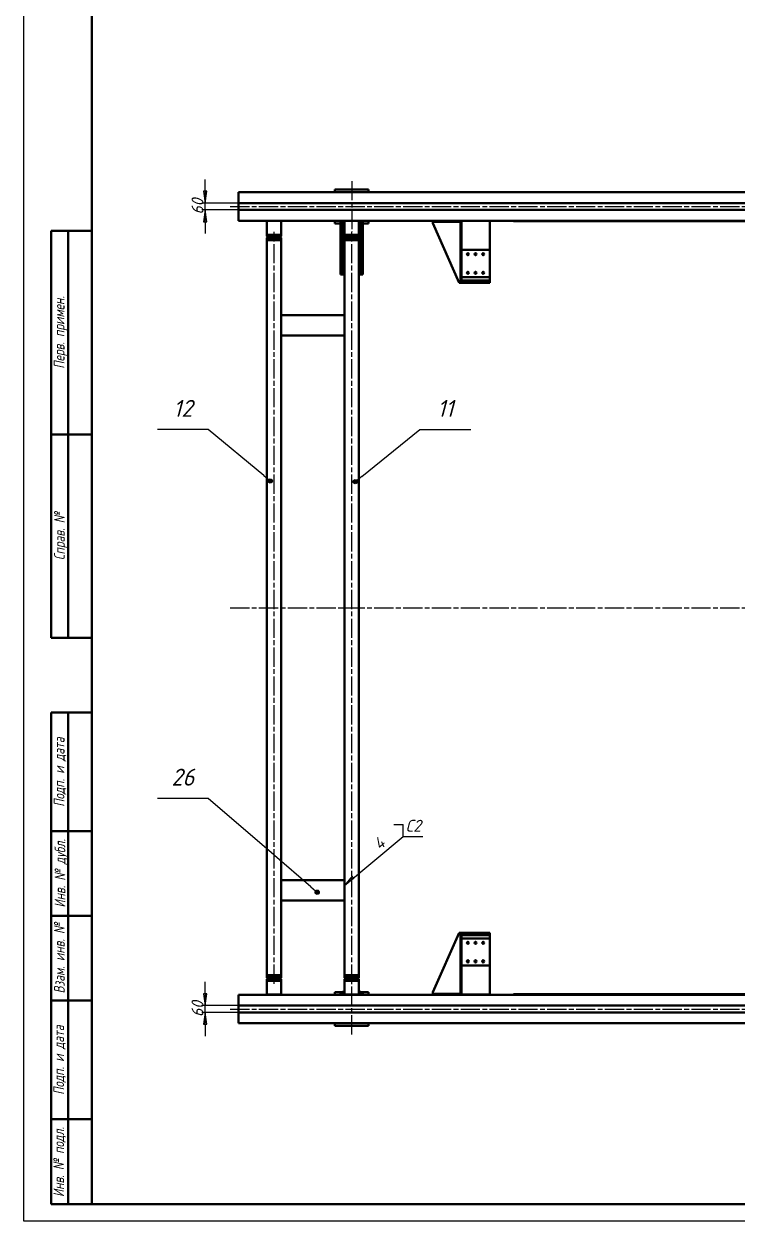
# Model space of a CAD drawing. Header units: millimetres. Extents: x 0 to 25230, y 0 to 17820.
# Drawn here: x 0 to 6308, y 0 to 10591 of the extents above; entities that cross this region are included whole.
import ezdxf
from ezdxf.enums import TextEntityAlignment as Align

# ---------------------------------------------------------------- set-up
doc = ezdxf.new("R2010")
doc.units = ezdxf.units.MM
doc.header["$LTSCALE"] = 30
doc.linetypes.add('CHAIN', pattern=[0.7087, 0.4724, -0.0591, 0.1181, -0.0591])
for name, color, linetype, lineweight in [('Видимый контур (ГОСТ)', 7, 'Continuous', 50), ('Кромка (ГОСТ)', 7, 'Continuous', 50), ('Обозначение (ГОСТ)', 7, 'Continuous', 25), ('Осевая линия (ГОСТ)', 7, 'Continuous', 25), ('Размер (ГОСТ)', 7, 'Continuous', 25), ('Эскизная геометрия (ГОСТ)', 7, 'Continuous', 50)]:
    doc.layers.add(name, color=color, linetype=linetype, lineweight=lineweight)
doc.styles.add('Альтернативный текст (ГОСТ)', font='arial.ttf', dxfattribs={"width": 0.8})
doc.styles.add('Обычный текст (ГОСТ)', font='GOST Common Italic.ttf')
doc.styles.add('Стиль текста112', font='GOST Common Italic.ttf', dxfattribs={"width": 0.8})
doc.styles.add('Стиль текста144', font='GOST Common Italic.ttf')
doc.styles.add('Увеличенный текст (ГОСТ)', font='GOST Common Italic.ttf')
doc.dimstyles.new('Диаметр (ГОСТ)$7', dxfattribs={"dimscale": 30, "dimtxt": 3.5, "dimasz": 3.5, "dimexe": 1, "dimexo": 0, "dimgap": 0.5, "dimtad": 1, "dimrnd": 1e-08, "dimtxsty": 'Обычный текст (ГОСТ)', "dimblk": 'Filled-1', "dimcen": 0.09, "dimdle": 15, "dimclrd": 256, "dimclre": 256, "dimclrt": 256, "dimazin": 2, "dimtfac": 0.714286, "dimtdec": 3, "dimtmove": 0, "dimatfit": 3, "dimfxl": 1, "dimtolj": 1, "dimlwd": -1, "dimlwe": 25, "dimarcsym": 0})
doc.dimstyles.new('Обычный (ГОСТ)', dxfattribs={"dimscale": 30, "dimtxt": 3.5, "dimasz": 3.5, "dimexe": 1, "dimexo": 0, "dimgap": 0.5, "dimtad": 1, "dimrnd": 1e-08, "dimtxsty": 'Обычный текст (ГОСТ)', "dimblk": 'Filled-1', "dimcen": 0.09, "dimdle": 15, "dimclrd": 256, "dimclre": 256, "dimclrt": 256, "dimazin": 2, "dimtfac": 0.714286, "dimtdec": 3, "dimtmove": 0, "dimatfit": 3, "dimfxl": 1, "dimtolj": 1, "dimlwd": 25, "dimlwe": 25, "dimarcsym": 0})

# ---------------------------------------------------------------- blocks, each defined once
blk = doc.blocks.new('ГОСТ - Доп. графы 1')
at = {"layer": 'Эскизная геометрия (ГОСТ)'}
for p, q in [((-12, 0), (-12, 145)), ((-12, 145), (0, 145)), ((-7, 145), (-7, 0)), ((-12, 110), (-7, 110)), ((-7, 110), (0, 110)), ((-12, 85), (-7, 85)), ((-7, 85), (0, 85)), ((-12, 60), (-7, 60)), ((-7, 60), (0, 60)), ((-12, 25), (-7, 25)), ((-7, 25), (0, 25)), ((0, 0), (-12, 0))]:
    blk.add_line(p, q, dxfattribs=at)
at = {"layer": 'Обозначение (ГОСТ)', "char_height": 3.17, "attachment_point": 5, "rotation": 90, "style": 'Альтернативный текст (ГОСТ)'}
for s, insert, width in [('\\fGOST Common|b0|i1;{\\H3.1700;Подп. и дата}', (-9.37, 127.41), 34.7679), ('\\fGOST Common|b0|i1;{\\H3.1700;Инв. № дубл.}', (-8.95, 97.55), 24.8438), ('\\fGOST Common|b0|i1;{\\H3.1700;Взам. инв. №}', (-9.58, 72.53), 24.8669), ('\\fGOST Common|b0|i1;{\\H3.1700;Подп. и дата}', (-9.5, 42.47), 35.1486), ('\\fGOST Common|b0|i1;{\\H3.1700;Инв. № подл.}', (-9.5, 12.41), 24.9618)]:
    blk.add_mtext(s, dxfattribs=dict(at, insert=insert, width=width))
at = {"layer": 'Обозначение (ГОСТ)', "style": 'Стиль текста112'}
for tag, p in [('Подп._и_дата_2', (-3.53, 127.51)), ('Инв._номер_дубликата', (-3.41, 97.47)), ('Взамен_инв._номера', (-3.46, 72.53)), ('Подп._и_дата_1', (-3.42, 42.35)), ('ИНВЕНТАРНЫЙ_НОМЕР', (-3.33, 12.68))]:
    blk.add_attdef(tag, text='', height=3.17, rotation=90, dxfattribs=at).set_placement(p, align=Align.MIDDLE_CENTER)
blk = doc.blocks.new('ГОСТ - Доп. графы 2')
at = {"layer": 'Эскизная геометрия (ГОСТ)'}
for p, q in [((-12, 0), (-12, 120)), ((-12, 120), (0, 120)), ((-7, 0), (-7, 120)), ((-12, 60), (0, 60)), ((0, 0), (-12, 0))]:
    blk.add_line(p, q, dxfattribs=at)
at = {"layer": 'Обозначение (ГОСТ)', "char_height": 3.17, "attachment_point": 5, "rotation": 90, "style": 'Альтернативный текст (ГОСТ)'}
for s, insert, width in [('\\fGOST Common|b0|i1;{\\H3.1700;Перв. примен.}', (-9.19, 90.05), 60.0143), ('\\fGOST Common|b0|i1;{\\H3.1700;Справ. №}', (-9.1, 30), 59.9357)]:
    blk.add_mtext(s, dxfattribs=dict(at, insert=insert, width=width))
at = {"layer": 'Обозначение (ГОСТ)', "style": 'Стиль текста112'}
for tag, p in [('Первичная_применяемость', (-3.65, 90.03)), ('Справочный_номер', (-3.55, 30.02))]:
    blk.add_attdef(tag, text='', height=3.17, rotation=90, dxfattribs=at).set_placement(p, align=Align.MIDDLE_CENTER)
blk = doc.blocks.new('Рамки ГОСТ_ граница 594x841')
at = {"layer": 'Кромка (ГОСТ)', "lineweight": 25}
for p, q in [((0, 0), (0, 594)), ((841, 0), (0, 0))]:
    blk.add_line(p, q, dxfattribs=at)
at = {"layer": 'Кромка (ГОСТ)'}
for p, q in [((20, 589), (20, 5)), ((20, 5), (836, 5))]:
    blk.add_line(p, q, dxfattribs=at)
blk = doc.blocks.new('Номера позиций16')
at = {"layer": 'Обозначение (ГОСТ)'}
h = blk.add_hatch(color=256, dxfattribs=at)
edge = h.paths.add_edge_path(flags=0)
edge.add_arc((97.67, 218.05), 0.625, 0, 360)
for p, q in [((99.62, 219.62), (116.75, 233.42)), ((116.75, 233.42), (131.75, 233.42)), ((99.62, 219.62), (98.15, 218.44))]:
    blk.add_line(p, q, dxfattribs=at)
blk.add_circle((97.67, 218.05), 0.625, dxfattribs=at)
at = {"layer": 'Обозначение (ГОСТ)', "insert": (124.25, 239.67), "char_height": 5, "attachment_point": 5, "style": 'Увеличенный текст (ГОСТ)'}
blk.add_mtext('11', dxfattribs=at)
blk = doc.blocks.new('Номера позиций17')
at = {"layer": 'Обозначение (ГОСТ)'}
h = blk.add_hatch(color=256, dxfattribs=at)
edge = h.paths.add_edge_path(flags=0)
edge.add_arc((72.62, 218.25), 0.625, 0, 360)
for p, q in [((54.35, 233.42), (39.35, 233.42)), ((70.7, 219.85), (54.35, 233.42)), ((70.7, 219.85), (72.14, 218.65))]:
    blk.add_line(p, q, dxfattribs=at)
blk.add_circle((72.62, 218.25), 0.625, dxfattribs=at)
at = {"layer": 'Обозначение (ГОСТ)', "insert": (46.85, 239.67), "char_height": 5, "attachment_point": 5, "style": 'Увеличенный текст (ГОСТ)'}
blk.add_mtext('12', dxfattribs=at)
blk = doc.blocks.new('Номера позиций18')
at = {"layer": 'Обозначение (ГОСТ)'}
h = blk.add_hatch(color=256, dxfattribs=at)
edge = h.paths.add_edge_path(flags=0)
edge.add_arc((86.46, 96.96), 0.625, 0, 360)
for p, q in [((54.35, 124.66), (39.35, 124.66)), ((73.63, 108.03), (54.35, 124.66)), ((84.57, 98.59), (73.83, 107.85)), ((84.57, 98.59), (85.99, 97.37))]:
    blk.add_line(p, q, dxfattribs=at)
blk.add_circle((86.46, 96.96), 0.625, dxfattribs=at)
at = {"layer": 'Обозначение (ГОСТ)', "insert": (46.85, 130.91), "char_height": 5, "attachment_point": 5, "style": 'Увеличенный текст (ГОСТ)'}
blk.add_mtext('26', dxfattribs=at)
blk = doc.blocks.new('Filled-1')
at = {"color": 0}
for p, q in [((0, 0), (-1, 0.14)), ((-1, 0.14), (-1, -0.14)), ((-1, 0), (0, 0)), ((-1, -0.14), (0, 0))]:
    blk.add_line(p, q, dxfattribs=at)
at = {"color": 0, "flags": 128}
blk.add_lwpolyline([(-1, -0.14), (0, 0), (-1, 0.14), (-1, -0.14)], dxfattribs=at)
at = {"color": 0}
blk.add_solid([(-1, -0.14), (0, 0), (-1, 0.14), (-1, -0.14)], dxfattribs=at)
blk = doc.blocks.new('*D156')
at = {"layer": 'Defpoints', "color": 0, "linetype": 'Continuous', "transparency": 16777216}
for p in [(1603, 9006), (1899, 9006), (1899, 8946)]:
    blk.add_point(p, dxfattribs=at)
at = {"layer": 'Размер (ГОСТ)', "linetype": 'Continuous', "lineweight": 25, "transparency": 16777216}
for p, q in [((1603, 9111), (1603, 9216)), ((1899, 9006), (1573, 9006)), ((1603, 8946), (1603, 9006)), ((1899, 8946), (1573, 8946)), ((1603, 8841), (1603, 8736))]:
    blk.add_line(p, q, dxfattribs=at)
at = {"layer": 'Размер (ГОСТ)', "linetype": 'Continuous', "lineweight": 25, "transparency": 16777216, "xscale": 105, "yscale": 105, "zscale": 105}
for p, rotation in [((1603, 9006), 270), ((1603, 8946), 90)]:
    blk.add_blockref('Filled-1', p, dxfattribs=dict(at, rotation=rotation))
at = {"layer": 'Размер (ГОСТ)', "linetype": 'Continuous', "lineweight": 25, "transparency": 16777216, "insert": (1483, 8905), "char_height": 105, "attachment_point": 1, "rotation": 90, "style": 'Обычный текст (ГОСТ)'}
blk.add_mtext('\\A1;60', dxfattribs=at)
blk = doc.blocks.new('*D157')
at = {"layer": 'Defpoints', "color": 0, "linetype": 'Continuous', "transparency": 16777216}
for p in [(1603, 1906), (1899, 1906), (1899, 1846)]:
    blk.add_point(p, dxfattribs=at)
at = {"layer": 'Размер (ГОСТ)', "linetype": 'Continuous', "lineweight": 25, "transparency": 16777216}
for p, q in [((1603, 2011), (1603, 2116)), ((1899, 1906), (1573, 1906)), ((1899, 1846), (1573, 1846)), ((1603, 1846), (1603, 1906)), ((1603, 1741), (1603, 1636))]:
    blk.add_line(p, q, dxfattribs=at)
at = {"layer": 'Размер (ГОСТ)', "linetype": 'Continuous', "lineweight": 25, "transparency": 16777216, "xscale": 105, "yscale": 105, "zscale": 105}
for p, rotation in [((1603, 1906), 270), ((1603, 1846), 90)]:
    blk.add_blockref('Filled-1', p, dxfattribs=dict(at, rotation=rotation))
at = {"layer": 'Размер (ГОСТ)', "linetype": 'Continuous', "lineweight": 25, "transparency": 16777216, "insert": (1483, 1805), "char_height": 105, "attachment_point": 1, "rotation": 90, "style": 'Обычный текст (ГОСТ)'}
blk.add_mtext('\\A1;60', dxfattribs=at)
blk = doc.blocks.new('Обозначение сварки_84')
at = {"layer": 'Эскизная геометрия (ГОСТ)', "lineweight": 30}
for p, q in [((-0.8, 1), (0, 1)), ((0, 0), (0, 1)), ((0, 0), (1.65, 0))]:
    blk.add_line(p, q, dxfattribs=at)
at = {"layer": 'Обозначение (ГОСТ)', "style": 'Стиль текста144'}
blk.add_text('С2', height=1, dxfattribs=at).set_placement((0.2, 0.4))
blk = doc.blocks.new('Filled Half 2-1')
at = {"color": 0}
for p, q in [((-1, 0), (0, 0)), ((-1, 0), (-1, -0.2)), ((-1, -0.2), (0, 0)), ((0, 0), (-1, 0))]:
    blk.add_line(p, q, dxfattribs=at)
at = {"color": 0, "flags": 128}
blk.add_lwpolyline([(-1, 0), (-1, -0.2), (0, 0), (-1, 0)], dxfattribs=at)
at = {"color": 0}
blk.add_solid([(-1, 0), (-1, -0.2), (0, 0), (-1, 0)], dxfattribs=at)
blk = doc.blocks.new('Обозначение выноски сварки')
at = {"layer": 'Обозначение (ГОСТ)', "style": 'Стиль текста144'}
blk.add_attdef('CountAndNumber_001', (-1.09, 0.3), '', height=1, dxfattribs=at)
blk.add_attdef('Category', text='', height=1, dxfattribs=at).set_placement((0, -0.3), align=Align.TOP_CENTER)

msp = doc.modelspace()

# ---------------------------------------------------------------- linework, layer by layer
at = {"layer": 'Видимый контур (ГОСТ)'}
for p, q in [((2749.018, 9125.791), (2749.018, 9101.791)), ((3049.018, 9125.791), (2749.018, 9125.791)), ((3049.018, 9101.791), (3049.018, 9125.791)), ((1899.018, 9101.791), (1899.018, 9005.791)), ((1899.018, 9101.791), (12749.018, 9101.791)), ((1899.018, 9005.791), (1899.018, 8945.791)), ((1899.018, 9005.791), (11459.018, 9005.791)), ((1899.018, 8945.791), (1899.018, 8849.791)), ((1899.018, 8945.791), (11459.018, 8945.791)), ((1899.018, 8849.791), (12749.018, 8849.791)), ((2275.018, 8847.791), (2149.018, 8847.791)), ((2149.018, 8725.791), (2149.018, 8847.791)), ((2208.014, 8849.791), (2208.014, 8847.791)), ((2208.268, 8847.791), (2208.268, 8849.791)), ((2215.768, 8847.791), (2215.768, 8849.791)), ((2216.022, 8847.791), (2216.022, 8849.791)), ((2275.018, 8725.791), (2275.018, 8847.791)), ((2749.018, 8849.791), (2749.018, 8825.791)), ((2749.018, 8825.791), (2799.018, 8825.791)), ((2799.018, 8849.791), (2799.018, 8847.791)), ((2799.018, 8847.791), (2799.018, 8375.791)), ((2799.018, 8847.791), (2811.018, 8847.791)), ((2811.018, 8849.791), (2811.018, 8847.791)), ((2811.018, 8847.791), (2811.018, 8375.791)), ((2822.018, 8847.791), (2811.018, 8847.791)), ((2822.018, 8375.791), (2822.018, 8847.791)), ((2836.018, 8847.791), (2822.018, 8847.791)), ((2962.018, 8847.791), (2836.018, 8847.791)), ((2836.018, 8725.791), (2836.018, 8847.791)), ((2895.014, 8849.791), (2895.014, 8847.791)), ((2895.268, 8847.791), (2895.268, 8849.791)), ((2902.768, 8847.791), (2902.768, 8849.791)), ((2903.022, 8847.791), (2903.022, 8849.791)), ((2962.018, 8725.791), (2962.018, 8847.791)), ((2976.018, 8847.791), (2962.018, 8847.791)), ((2987.018, 8847.791), (2976.018, 8847.791)), ((2976.018, 8847.791), (2976.018, 8375.791)), ((2987.018, 8849.791), (2987.018, 8847.791)), ((2987.018, 8847.791), (2987.018, 8375.791)), ((2987.018, 8847.791), (2999.018, 8847.791)), ((2999.018, 8849.791), (2999.018, 8847.791)), ((2999.018, 8847.791), (2999.018, 8375.791)), ((2999.018, 8825.791), (3049.018, 8825.791)), ((3049.018, 8825.791), (3049.018, 8849.791)), ((3849.018, 8847.791), (3617.018, 8847.791)), ((3617.018, 8847.791), (3617.018, 8840.791)), ((3617.018, 8840.791), (3856.018, 8840.791)), ((3617.018, 8840.791), (3617.018, 8827.791)), ((3617.018, 8827.791), (3849.018, 8301.791)), ((3856.018, 8840.791), (3849.018, 8847.791)), ((3862.018, 8834.791), (3856.018, 8840.791)), ((3869.018, 8827.791), (3862.018, 8834.791)), ((3862.018, 8834.791), (3862.018, 8301.791)), ((4121.018, 8847.791), (3869.018, 8847.791)), ((3869.018, 8591.791), (3869.018, 8847.791)), ((3981.264, 8847.791), (3981.264, 8849.791)), ((4008.772, 8849.791), (4008.772, 8847.791)), ((4121.018, 8591.791), (4121.018, 8847.791)), ((4331.018, 8849.791), (4331.018, 8844.791)), ((4331.018, 8844.791), (11171.018, 8844.791)), ((2149.018, 8725.791), (2275.018, 8725.791)), ((2149.018, 8712.791), (2149.018, 8725.791)), ((2149.018, 8725.791), (2275.018, 8725.791)), ((2275.018, 8712.791), (2149.018, 8712.791)), ((2156.018, 8705.791), (2149.018, 8712.791)), ((2156.018, 8705.791), (2149.018, 8698.791)), ((2149.018, 8698.791), (2275.018, 8698.791)), ((2149.018, 8698.791), (2149.018, 8685.791)), ((2275.018, 8685.791), (2149.018, 8685.791)), ((2149.018, 8685.791), (2149.018, 8677.4)), ((2156.018, 8705.791), (2268.018, 8705.791)), ((2268.018, 8705.791), (2156.018, 8705.791)), ((2268.018, 8705.791), (2275.018, 8712.791)), ((2275.018, 8698.791), (2268.018, 8705.791)), ((2275.018, 8712.791), (2275.018, 8725.791)), ((2275.018, 8698.791), (2275.018, 8685.791)), ((2275.018, 8677.4), (2275.018, 8685.791)), ((2836.018, 8725.791), (2962.018, 8725.791)), ((2836.018, 8712.791), (2836.018, 8725.791)), ((2836.018, 8725.791), (2962.018, 8725.791)), ((2962.018, 8712.791), (2836.018, 8712.791)), ((2843.018, 8705.791), (2836.018, 8712.791)), ((2843.018, 8705.791), (2836.018, 8698.791)), ((2836.018, 8698.791), (2962.018, 8698.791)), ((2836.018, 8698.791), (2836.018, 8685.791)), ((2962.018, 8685.791), (2836.018, 8685.791)), ((2836.018, 8685.791), (2836.018, 8677.4)), ((2843.018, 8705.791), (2955.018, 8705.791)), ((2955.018, 8705.791), (2843.018, 8705.791)), ((2955.018, 8705.791), (2962.018, 8712.791)), ((2962.018, 8698.791), (2955.018, 8705.791)), ((2962.018, 8712.791), (2962.018, 8725.791)), ((2962.018, 8698.791), (2962.018, 8685.791)), ((2962.018, 8677.4), (2962.018, 8685.791)), ((2149.018, 8677.4), (2275.018, 8677.4)), ((2149.018, 2174.182), (2149.018, 8677.4)), ((2275.018, 2174.182), (2275.018, 8677.4)), ((2836.018, 8677.4), (2962.018, 8677.4)), ((2836.018, 2174.182), (2836.018, 8677.4)), ((2962.018, 2174.182), (2962.018, 8677.4)), ((4121.018, 8591.791), (3869.018, 8591.791)), ((3869.018, 8591.791), (3869.018, 8351.791)), ((4121.018, 8591.791), (4121.018, 8351.791)), ((2799.018, 8375.791), (2811.018, 8375.791)), ((2811.018, 8375.791), (2822.018, 8375.791)), ((2822.018, 8375.791), (2836.018, 8375.791)), ((2962.018, 8375.791), (2976.018, 8375.791)), ((2976.018, 8375.791), (2987.018, 8375.791)), ((2987.018, 8375.791), (2999.018, 8375.791)), ((3849.018, 8301.791), (3862.018, 8301.791)), ((3862.018, 8301.791), (3869.018, 8301.791)), ((3869.018, 8321.791), (3869.018, 8351.791)), ((4121.018, 8351.791), (3869.018, 8351.791)), ((3869.018, 8321.791), (4121.018, 8321.791)), ((3869.018, 8321.791), (4121.018, 8321.791)), ((3869.018, 8301.791), (3869.018, 8321.791)), ((3869.018, 8301.791), (4121.018, 8301.791)), ((4121.018, 8321.791), (4121.018, 8351.791)), ((4121.018, 8301.791), (4121.018, 8321.791)), ((2275.518, 8015.791), (2835.518, 8015.791)), ((2275.518, 7835.791), (2275.518, 8015.791)), ((2835.518, 7835.791), (2835.518, 8015.791)), ((2275.518, 7835.791), (2835.518, 7835.791)), ((2835.518, 3015.791), (2275.518, 3015.791)), ((2275.518, 3015.791), (2275.518, 2835.791)), ((2835.518, 3015.791), (2835.518, 2835.791)), ((2835.518, 2835.791), (2275.518, 2835.791)), ((3617.018, 2023.791), (3849.018, 2549.791)), ((3849.018, 2549.791), (3862.018, 2549.791)), ((3869.018, 2549.791), (3862.018, 2549.791)), ((3862.018, 2549.791), (3862.018, 2016.791)), ((3869.018, 2549.791), (3869.018, 2529.791)), ((4121.018, 2549.791), (3869.018, 2549.791)), ((4121.018, 2549.791), (4121.018, 2529.791)), ((4121.018, 2529.791), (3869.018, 2529.791)), ((3869.018, 2529.791), (3869.018, 2499.791)), ((4121.018, 2529.791), (3869.018, 2529.791)), ((3869.018, 2499.791), (4121.018, 2499.791)), ((3869.018, 2259.791), (3869.018, 2499.791)), ((4121.018, 2529.791), (4121.018, 2499.791)), ((4121.018, 2259.791), (4121.018, 2499.791)), ((3869.018, 2259.791), (3869.018, 2003.791)), ((3869.018, 2259.791), (4121.018, 2259.791)), ((4121.018, 2259.791), (4121.018, 2003.791)), ((2275.018, 2174.182), (2149.018, 2174.182)), ((2149.018, 2174.182), (2149.018, 2165.791)), ((2149.018, 2152.791), (2149.018, 2165.791)), ((2149.018, 2165.791), (2275.018, 2165.791)), ((2275.018, 2152.791), (2149.018, 2152.791)), ((2156.018, 2145.791), (2149.018, 2152.791)), ((2156.018, 2145.791), (2149.018, 2138.791)), ((2149.018, 2138.791), (2275.018, 2138.791)), ((2149.018, 2138.791), (2149.018, 2125.791)), ((2149.018, 2125.791), (2149.018, 2003.791)), ((2275.018, 2125.791), (2149.018, 2125.791)), ((2275.018, 2125.791), (2149.018, 2125.791)), ((2268.018, 2145.791), (2156.018, 2145.791)), ((2156.018, 2145.791), (2268.018, 2145.791)), ((2268.018, 2145.791), (2275.018, 2152.791)), ((2268.018, 2145.791), (2275.018, 2138.791)), ((2275.018, 2165.791), (2275.018, 2174.182)), ((2275.018, 2152.791), (2275.018, 2165.791)), ((2275.018, 2138.791), (2275.018, 2125.791)), ((2275.018, 2125.791), (2275.018, 2003.791)), ((2962.018, 2174.182), (2836.018, 2174.182)), ((2836.018, 2174.182), (2836.018, 2165.791)), ((2836.018, 2152.791), (2836.018, 2165.791)), ((2836.018, 2165.791), (2962.018, 2165.791)), ((2962.018, 2152.791), (2836.018, 2152.791)), ((2843.018, 2145.791), (2836.018, 2152.791)), ((2843.018, 2145.791), (2836.018, 2138.791)), ((2836.018, 2138.791), (2962.018, 2138.791)), ((2836.018, 2138.791), (2836.018, 2125.791)), ((2836.018, 2125.791), (2836.018, 2003.791)), ((2962.018, 2125.791), (2836.018, 2125.791)), ((2962.018, 2125.791), (2836.018, 2125.791)), ((2955.018, 2145.791), (2843.018, 2145.791)), ((2843.018, 2145.791), (2955.018, 2145.791)), ((2955.018, 2145.791), (2962.018, 2152.791)), ((2955.018, 2145.791), (2962.018, 2138.791)), ((2962.018, 2165.791), (2962.018, 2174.182)), ((2962.018, 2152.791), (2962.018, 2165.791)), ((2962.018, 2138.791), (2962.018, 2125.791)), ((2962.018, 2125.791), (2962.018, 2003.791)), ((2749.018, 2025.791), (2749.018, 2001.791)), ((2819.018, 2025.791), (2749.018, 2025.791)), ((2799.018, 2015.791), (2836.018, 2015.791)), ((2799.018, 2015.791), (2799.018, 2006.791)), ((2819.768, 2028.291), (2819.018, 2027.858)), ((2819.018, 2027.858), (2819.018, 2026.518)), ((2819.018, 2026.518), (2819.018, 2015.791)), ((2819.768, 2028.291), (2836.018, 2028.291)), ((2834.018, 2026.518), (2834.018, 2015.791)), ((2962.018, 2028.291), (2978.268, 2028.291)), ((2962.018, 2015.791), (2999.018, 2015.791)), ((2964.018, 2026.518), (2964.018, 2015.791)), ((2978.268, 2028.291), (2979.018, 2027.858)), ((2979.018, 2026.518), (2979.018, 2027.858)), ((2979.018, 2026.518), (2979.018, 2015.791)), ((3049.018, 2025.791), (2979.018, 2025.791)), ((2999.018, 2015.791), (2999.018, 2006.791)), ((3049.018, 2001.791), (3049.018, 2025.791)), ((3617.018, 2010.791), (3617.018, 2023.791)), ((3862.018, 2016.791), (3856.018, 2010.791)), ((3862.018, 2016.791), (3869.018, 2023.791)), ((1899.018, 2001.791), (1899.018, 1905.791)), ((1899.018, 2001.791), (12749.018, 2001.791)), ((2149.018, 2003.791), (2275.018, 2003.791)), ((2208.014, 2003.791), (2208.014, 2001.791)), ((2208.268, 2003.791), (2208.268, 2001.791)), ((2215.768, 2003.791), (2215.768, 2001.791)), ((2216.022, 2001.791), (2216.022, 2003.791)), ((2804.018, 2001.791), (2799.018, 2006.791)), ((2836.018, 2006.791), (2799.018, 2006.791)), ((2836.018, 2003.791), (2962.018, 2003.791)), ((2895.014, 2003.791), (2895.014, 2001.791)), ((2895.268, 2003.791), (2895.268, 2001.791)), ((2902.768, 2003.791), (2902.768, 2001.791)), ((2903.022, 2001.791), (2903.022, 2003.791)), ((2999.018, 2006.791), (2962.018, 2006.791)), ((2994.018, 2001.791), (2999.018, 2006.791)), ((3617.018, 2010.791), (3617.018, 2003.791)), ((3856.018, 2010.791), (3617.018, 2010.791)), ((3617.018, 2003.791), (3849.018, 2003.791)), ((3849.018, 2003.791), (3856.018, 2010.791)), ((3869.018, 2003.791), (4121.018, 2003.791)), ((3981.264, 2001.791), (3981.264, 2003.791)), ((4008.772, 2003.791), (4008.772, 2001.791)), ((11171.018, 2006.791), (4331.018, 2006.791)), ((4331.018, 2006.791), (4331.018, 2001.791)), ((1899.018, 1905.791), (1899.018, 1845.791)), ((1899.018, 1905.791), (11459.018, 1905.791)), ((1899.018, 1845.791), (1899.018, 1749.791)), ((1899.018, 1845.791), (11459.018, 1845.791)), ((1899.018, 1749.791), (12749.018, 1749.791)), ((2749.018, 1749.791), (2749.018, 1725.791)), ((2749.018, 1725.791), (3049.018, 1725.791)), ((3049.018, 1725.791), (3049.018, 1749.791))]:
    msp.add_line(p, q, dxfattribs=at)
for centre in [(3927.026, 8553.791), (3995.018, 8553.791), (4063.01, 8553.791), (3927.026, 8389.791), (3995.018, 8389.791), (4063.01, 8389.791), (3927.026, 2461.791), (3995.018, 2461.791), (4063.01, 2461.791), (3927.026, 2297.791), (3995.018, 2297.791), (4063.01, 2297.791)]:
    msp.add_circle(centre, 9, dxfattribs=at)
for points, weights in [([(2819.018, 2026.518), (2826.518, 2029.018), (2834.018, 2026.518)], [1.16025403784, 1.33974596216, 1.16025403784]), ([(2834.018, 2026.518), (2835.049, 2026.862), (2836.018, 2027.114)], [1.16025403784, 1.18201672726, 1.19850213579]), ([(2962.018, 2027.114), (2962.987, 2026.862), (2964.018, 2026.518)], [1.19850213579, 1.18201672726, 1.16025403784]), ([(2964.018, 2026.518), (2971.518, 2029.018), (2979.018, 2026.518)], [1.16025403784, 1.33974596216, 1.16025403784])]:
    msp.add_rational_spline(points, weights, degree=2, dxfattribs=at)
at = {"layer": 'Осевая линия (ГОСТ)', "linetype": 'CHAIN', "ltscale": 11.993792}
for p, q in [((2899.018, 9200.791), (2899.018, 8750.791)), ((1824.018, 8975.791), (12793.841, 8975.791)), ((2212.018, 2099.182), (2212.018, 8752.4)), ((2899.018, 2099.182), (2899.018, 8752.4)), ((1824.018, 5425.791), (12824.018, 5425.791)), ((2899.018, 1650.791), (2899.018, 2100.791)), ((1824.018, 1875.791), (12831.227, 1875.791))]:
    msp.add_line(p, q, dxfattribs=at)

# ---------------------------------------------------------------- block references
for name, p, xscale, yscale, zscale in [('Рамки ГОСТ_ граница 594x841', (0, 0), 30, 30, 30), ('ГОСТ - Доп. графы 2', (600, 5160), 30, 30, 30), ('ГОСТ - Доп. графы 1', (600, 150), 30, 30, 30), ('Обозначение сварки_84', (3355.833, 3403.109), 104.9999982118607, 104.9999982118607, 104.9999982118607)]:
    msp.add_blockref(name, p, dxfattribs=dict(xscale=xscale, yscale=yscale, zscale=zscale))
ref = msp.add_blockref('Обозначение выноски сварки', (3205.609, 3284.341), dxfattribs=dict(xscale=104.9999982118607, yscale=104.9999982118607, zscale=104.9999982118607, rotation=39.94136119609258))
ref.add_attrib('CountAndNumber_001', '4', (3146.628, 3276.038), dxfattribs={"layer": 'Обозначение (ГОСТ)', "height": 105, "rotation": 39.9413612, "style": 'Стиль текста144'})
at = {"layer": 'Обозначение (ГОСТ)', "xscale": 30, "yscale": 30, "zscale": 30}
for name in ['Номера позиций17', 'Номера позиций16', 'Номера позиций18']:
    msp.add_blockref(name, (0, 0), dxfattribs=at)

# ---------------------------------------------------------------- dimensions: what is measured, and where the dimension line sits
at = {"layer": 'Размер (ГОСТ)', "linetype": 'Continuous', "lineweight": 25}
for base, p1, p2, picture, middle in [((1602.568, 9005.791), (1899.018, 8945.791), (1899.018, 9005.791), '*D156', (1602.568, 8975.791)), ((1602.568, 1905.791), (1899.018, 1845.791), (1899.018, 1905.791), '*D157', (1602.568, 1875.791))]:
    dim = msp.add_linear_dim(base=base, p1=p1, p2=p2, angle=270, dimstyle='Обычный (ГОСТ)', override={"dimgap": 0.5, "dimdec": 2, "dimtol": 0, "dimlim": 0, "dimtp": 0, "dimtm": 0, "dimtdec": 3, "dimtofl": 1, "dimatfit": 1}, dxfattribs=at)
    dim.commit()
    dim.dimension.update_dxf_attribs({"geometry": picture, "text_midpoint": middle, "dimtype": 160})

# ---------------------------------------------------------------- leaders
at = {"layer": 'Обозначение (ГОСТ)'}
msp.add_leader([(2835.518, 2967.42), (3355.833, 3403.109)], dimstyle='Диаметр (ГОСТ)$7', override={"dimasz": 3.5, "dimtad": 0, "dimldrblk": 'Filled Half 2-1'}, dxfattribs=at)

doc.saveas('drawing.dxf')
